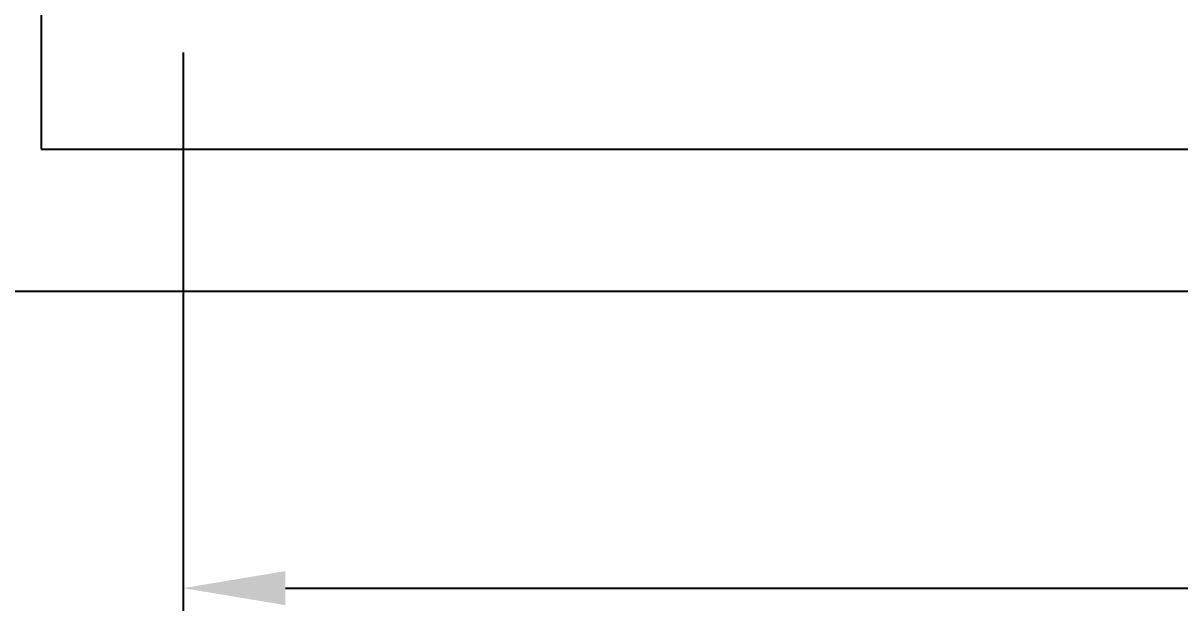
# Model space of a CAD drawing. Extents: x -276 to 10601, y -180 to 3883.
# Drawn here: x 2464.6 to 2668.2, y 1968.6 to 2072.1 of the extents above; entities that cross this region are included whole.
import ezdxf

# ---------------------------------------------------------------- set-up
doc = ezdxf.new("R2010")
doc.units = 0
doc.header["$LTSCALE"] = 10
doc.header["$MEASUREMENT"] = 0
doc.layers.get('0').update_dxf_attribs({"linetype": 'CONTINUOUS'})
doc.layers.get('Defpoints').update_dxf_attribs({"linetype": 'CONTINUOUS'})
doc.styles.add('STSL', font='simplex', dxfattribs={"bigfont": 'STSL.SHX'})
doc.dimstyles.get("Standard").update_dxf_attribs({"dimtxt": 0.18, "dimasz": 0.18, "dimexe": 0.18, "dimexo": 0.0625, "dimgap": 0.09, "dimtad": 0, "dimtih": 1, "dimtoh": 1, "dimdec": 0, "dimzin": 0, "dimdsep": 46, "dimtxsty": 'Standard', "dimcen": 0.09, "dimadec": 1, "dimazin": 0, "dimtfac": 1, "dimtdec": 0, "dimtofl": 0, "dimtmove": 0, "dimatfit": 3, "dimfxl": 0, "dimtolj": 1, "dimtzin": 0, "dimarcsym": 0})

# ---------------------------------------------------------------- blocks, each defined once
blk = doc.blocks.new('*D21')
at = {"color": 3, "lineweight": -2, "ltscale": 0.5, "transparency": 16777216}
for p, q in [((2492.73, 2066.91), (2492.73, 1968.6)), ((3892.73, 2066.91), (3892.73, 1968.6)), ((2510.73, 1972.6), (3874.73, 1972.6))]:
    blk.add_line(p, q, dxfattribs=at)
at = {"color": 3, "ltscale": 0.5, "transparency": 16777216}
for points in [[(2510.73, 1975.6), (2510.73, 1969.6), (2492.73, 1972.6)], [(3874.73, 1975.6), (3874.73, 1969.6), (3892.73, 1972.6)]]:
    blk.add_solid(points, dxfattribs=at)
at = {"layer": 'Defpoints', "color": 0, "ltscale": 0.5, "transparency": 16777216}
for p in [(2492.73, 2074.91), (3892.73, 2074.91), (3892.73, 1972.6)]:
    blk.add_point(p, dxfattribs=at)
at = {"color": 3, "ltscale": 0.5, "transparency": 16777216, "insert": (3192.73, 1993.6), "char_height": 30, "attachment_point": 5, "style": 'STSL'}
blk.add_mtext('\\A1;1400', dxfattribs=at)

msp = doc.modelspace()

# ---------------------------------------------------------------- linework, layer by layer
at = {"color": 2, "ltscale": 0.5}
for points in [[(2442.73, 2024.91), (3942.73, 2024.91), (3942.73, 2524.91), (2442.73, 2524.91)], [(2467.73, 2049.91), (3917.73, 2049.91), (3917.73, 2499.91), (2467.73, 2499.91)]]:
    msp.add_lwpolyline(points, close=True, dxfattribs=at)

# ---------------------------------------------------------------- dimensions: what is measured, and where the dimension line sits
at = {"ltscale": 0.5}
dim = msp.add_linear_dim(base=(3892.73, 1972.6), p1=(2492.73, 2074.91), p2=(3892.73, 2074.91), angle=180, dimstyle='Standard', override={"dimscale": 2, "dimtxt": 15, "dimasz": 9, "dimexe": 2, "dimexo": 4, "dimgap": 3, "dimtad": 1, "dimtih": 0, "dimtoh": 0, "dimdec": 1, "dimzin": 8, "dimtxsty": 'STSL', "dimcen": 0, "dimclrd": 3, "dimclre": 3, "dimclrt": 3, "dimtdec": 1, "dimtix": 1, "dimfxl": 1.5}, dxfattribs=at)
dim.commit()
dim.dimension.update_dxf_attribs({"geometry": '*D21', "text_midpoint": (3192.73, 1993.6)})

doc.saveas('drawing.dxf')
